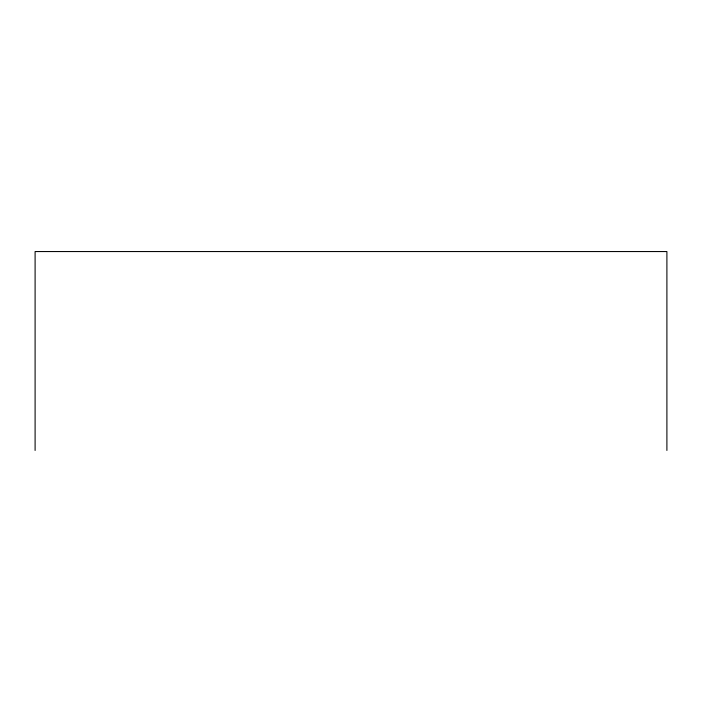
<?xml version="1.0" encoding="UTF-8"?>
<svg xmlns="http://www.w3.org/2000/svg" width="702" height="702" viewBox="0 0 702 702"><rect width="100%" height="100%" fill="white"/><g stroke="black" fill="none" stroke-linecap="round" stroke-linejoin="round"><path stroke-width="1.05" d="M666.9 450.447L666.9 251.553L35.1 251.553L35.1 450.447"/></g></svg>
